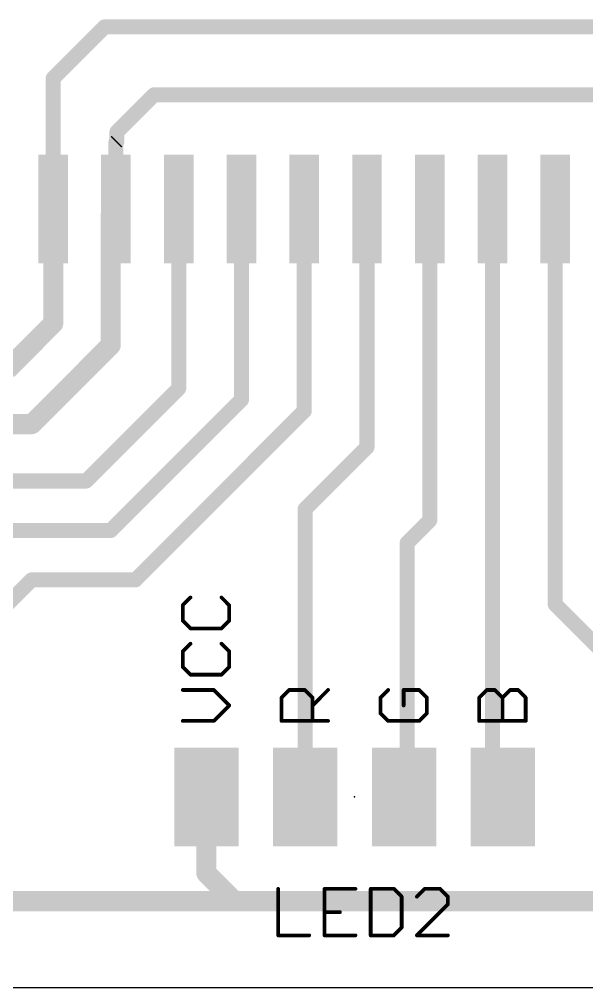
# Model space of a CAD drawing. Extents: x 1.3 to 95.4, y 0 to 60.
# Drawn here: x 49.65 to 61.13, y 0 to 19.59 of the extents above; entities that cross this region are included whole.
import ezdxf

# ---------------------------------------------------------------- set-up
doc = ezdxf.new("R2010")
doc.units = 0
for name, color, linetype in [('1', 12, 'CONTINUOUS'), ('20', 53, 'CONTINUOUS'), ('21', 253, 'CONTINUOUS'), ('23', 53, 'CONTINUOUS'), ('25', 253, 'CONTINUOUS')]:
    doc.layers.add(name, color=color, linetype=linetype)

# ---------------------------------------------------------------- blocks, each defined once
blk = doc.blocks.new('RECT')
blk.add_solid([(-0.5, -0.5), (0.5, -0.5), (-0.5, 0.5), (0.5, 0.5)])

msp = doc.modelspace()

# ---------------------------------------------------------------- linework, layer by layer
at = {"layer": '1'}
for points, const_width in [([(51.4289, 19.3836, 1), (51.3211, 19.4914)], 0.1524), ([(51.375, 19.5137, 1), (51.375, 19.3613)], 0.1524), ([(50.4112, 18.3975, 1), (50.2588, 18.3975)], 0.1524), ([(50.2811, 18.4514, 1), (50.3889, 18.3436)], 0.1524), ([(52.375, 18.1387, 1), (52.375, 17.9863)], 0.1524), ([(52.4289, 18.0086, 1), (52.3211, 18.1164)], 0.1524), ([(51.7012, 17.3125, 1), (51.5488, 17.3125)], 0.1524), ([(51.5711, 17.3664, 1), (51.6789, 17.2586)], 0.1524), ([(51.6812, 17.105, 1), (51.5288, 17.105)], 0.1524), ([(51.6789, 17.0711, 1), (51.5711, 17.1789)], 0.1524), ([(51.5511, 17.1589, 1), (51.6589, 17.0511)], 0.1524), ([(51.5488, 17.125, 1), (51.7012, 17.125)], 0.1524), ([(50.4366, 15.7525, 1), (50.2334, 15.7525)], 0.2032), ([(51.6768, 15.6807, 1), (51.5332, 15.8243)], 0.2032), ([(52.9512, 15.7525, 1), (52.7988, 15.7525)], 0.1524), ([(54.2212, 15.7525, 1), (54.0688, 15.7525)], 0.1524), ([(55.4912, 15.7525, 1), (55.3388, 15.7525)], 0.1524), ([(56.7612, 15.7525, 1), (56.6088, 15.7525)], 0.1524), ([(58.0312, 15.7525, 1), (57.8788, 15.7525)], 0.1524), ([(59.3012, 15.7525, 1), (59.1488, 15.7525)], 0.1524), ([(60.5712, 15.7525, 1), (60.4188, 15.7525)], 0.1524), ([(50.2588, 15.7525, 1), (50.4112, 15.7525)], 0.1524), ([(51.6016, 15.6475, 1), (51.3984, 15.6475)], 0.2032), ([(51.4282, 15.7193, 1), (51.5718, 15.5757)], 0.2032), ([(51.5288, 15.7525, 1), (51.6812, 15.7525)], 0.1524), ([(50.2334, 13.435, 1), (50.4366, 13.435)], 0.2032), ([(50.4068, 13.3632, 1), (50.2632, 13.5068)], 0.2032), ([(51.5718, 12.9282, 1), (51.4282, 13.0718)], 0.2032), ([(51.3984, 13, 1), (51.6016, 13)], 0.2032), ([(52.7988, 12.125, 1), (52.9512, 12.125)], 0.1524), ([(52.9289, 12.0711, 1), (52.8211, 12.1789)], 0.1524), ([(54.0688, 11.895, 1), (54.2212, 11.895)], 0.1524), ([(54.1989, 11.8411, 1), (54.0911, 11.9489)], 0.1524), ([(55.4689, 11.6111, 1), (55.3611, 11.7189)], 0.1524), ([(49.8282, 11.4718, 1), (49.9718, 11.3282)], 0.2032), ([(49.9, 11.2984, 1), (49.9, 11.5016)], 0.2032), ([(55.3388, 11.665, 1), (55.4912, 11.665)], 0.1524), ([(56.6088, 10.935, 1), (56.7612, 10.935)], 0.1524), ([(56.7389, 10.8811, 1), (56.6311, 10.9889)], 0.1524), ([(51, 10.1738, 1), (51, 10.3262)], 0.1524), ([(50.9461, 10.3039, 1), (51.0539, 10.1961)], 0.1524), ([(55.5112, 9.685, 1), (55.3588, 9.685)], 0.1524), ([(55.3811, 9.7389, 1), (55.4889, 9.6311)], 0.1524), ([(58.0089, 9.4011, 1), (57.9011, 9.5089)], 0.1524), ([(57.8788, 9.455, 1), (58.0312, 9.455)], 0.1524), ([(51.4461, 9.3039, 1), (51.5539, 9.1961)], 0.1524), ([(51.5, 9.1738, 1), (51.5, 9.3262)], 0.1524), ([(57.5762, 9, 1), (57.4238, 9)], 0.1524), ([(57.4461, 9.0539, 1), (57.5539, 8.9461)], 0.1524), ([(49.9, 8.3262, 1), (49.9, 8.1738)], 0.1524), ([(49.9539, 8.1961, 1), (49.8461, 8.3039)], 0.1524), ([(51.9461, 8.3039, 1), (52.0539, 8.1961)], 0.1524), ([(52, 8.1738, 1), (52, 8.3262)], 0.1524), ([(60.5489, 7.8089, 1), (60.4411, 7.7011)], 0.1524), ([(60.4188, 7.755, 1), (60.5712, 7.755)], 0.1524), ([(59.2789, 4.1214, 1), (59.1711, 4.0136)], 0.1524), ([(59.1488, 4.0675, 1), (59.3012, 4.0675)], 0.1524), ([(53.5366, 3.8575, 1), (53.3334, 3.8575)], 0.2032), ([(55.3588, 3.8575, 1), (55.5112, 3.8575)], 0.1524), ([(57.3811, 3.9114, 1), (57.4889, 3.8036)], 0.1524), ([(57.4238, 3.9225, 1), (57.5762, 3.9225)], 0.1524), ([(57.5539, 3.8686, 1), (57.4461, 3.9764)], 0.1524), ([(59.3811, 3.8036, 1), (59.4889, 3.9114)], 0.1524), ([(53.3334, 2.315, 1), (53.5366, 2.315)], 0.2032), ([(53.5068, 2.3868, 1), (53.3632, 2.2432)], 0.2032), ([(54, 1.8516, 1), (54, 1.6484)], 0.2032), ([(53.9282, 1.6782, 1), (54.0718, 1.8218)], 0.2032), ([(54, 1.6484, 1), (54, 1.8516)], 0.2032)]:
    msp.add_lwpolyline(points, format="xyb", dxfattribs=dict(at, const_width=const_width))
for points, const_width in [([(50.335, 18.3975), (51.375, 19.4375)], 0.3048), ([(51.375, 19.4375), (62.75, 19.4375)], 0.3048), ([(50.335, 15.7525), (50.335, 18.3975)], 0.3048), ([(51.625, 17.3125), (52.375, 18.0625)], 0.3048), ([(52.375, 18.0625), (62.4375, 18.0625)], 0.3048), ([(51.625, 17.125), (51.625, 17.3125)], 0.3048), ([(51.605, 17.105), (51.625, 17.125)], 0.3048), ([(51.605, 15.7525), (51.605, 17.105)], 0.3048), ([(50.335, 13.435), (50.335, 15.7525)], 0.4064), ([(51.5, 15.6475), (51.605, 15.7525)], 0.4064), ([(52.875, 12.125), (52.875, 15.7525)], 0.3048), ([(54.145, 11.895), (54.145, 15.7525)], 0.3048), ([(55.415, 11.665), (55.415, 15.7525)], 0.3048), ([(56.685, 10.935), (56.685, 15.7525)], 0.3048), ([(57.955, 9.455), (57.955, 15.7525)], 0.3048), ([(59.225, 4.0675), (59.225, 15.7525)], 0.3048), ([(60.495, 7.755), (60.495, 15.7525)], 0.3048), ([(51.5, 13), (51.5, 15.6475)], 0.4064), ([(49.4, 12.5), (50.335, 13.435)], 0.4064), ([(49.9, 11.4), (51.5, 13)], 0.4064), ([(51, 10.25), (52.875, 12.125)], 0.3048), ([(51.5, 9.25), (54.145, 11.895)], 0.3048), ([(52, 8.25), (55.415, 11.665)], 0.3048), ([(46.1, 11.4), (49.9, 11.4)], 0.4064), ([(55.435, 9.685), (56.685, 10.935)], 0.3048), ([(45.9, 10.25), (51, 10.25)], 0.3048), ([(55.435, 3.8575), (55.435, 9.685)], 0.3048), ([(57.5, 9), (57.955, 9.455)], 0.3048), ([(47.8, 9.25), (51.5, 9.25)], 0.3048), ([(57.5, 3.9225), (57.5, 9)], 0.3048), ([(48.95, 7.3), (49.9, 8.25)], 0.3048), ([(49.9, 8.25), (52, 8.25)], 0.3048), ([(62.25, 6), (60.495, 7.755)], 0.3048), ([(59.435, 3.8575), (59.225, 4.0675)], 0.3048), ([(53.435, 2.315), (53.435, 3.8575)], 0.4064), ([(57.435, 3.8575), (57.5, 3.9225)], 0.3048), ([(54, 1.75), (53.435, 2.315)], 0.4064), ([(43.35, 1.75), (54, 1.75)], 0.4064), ([(54, 1.75), (63.7, 1.75)], 0.4064)]:
    msp.add_lwpolyline(points, dxfattribs=dict(at, const_width=const_width))
at = {"layer": '20'}
msp.add_line((5, 0), (95.375, 0), dxfattribs=at)
at = {"layer": '21', "const_width": 0.0762}
for points in [[(53.1131, 7.8937), (52.9563, 7.7369)], [(53.8969, 7.7369), (53.7401, 7.8937)], [(52.9563, 7.7369), (52.9563, 7.4234)], [(53.8969, 7.4234), (53.8969, 7.7369)], [(52.9563, 7.4234), (53.1131, 7.2666)], [(53.7401, 7.2666), (53.8969, 7.4234)], [(53.1131, 7.2666), (53.7401, 7.2666)], [(53.1131, 6.9582), (52.9563, 6.8014)], [(53.8969, 6.8014), (53.7401, 6.9582)], [(52.9563, 6.8014), (52.9563, 6.4879)], [(53.8969, 6.4879), (53.8969, 6.8014)], [(52.9563, 6.4879), (53.1131, 6.3311)], [(53.7401, 6.3311), (53.8969, 6.4879)], [(53.1131, 6.3311), (53.7401, 6.3311)], [(53.5834, 6.0227), (52.9563, 6.0227)], [(53.8969, 5.7091), (53.5834, 6.0227)], [(54.9563, 5.8659), (55.1131, 6.0227)], [(54.9563, 5.3956), (54.9563, 5.8659)], [(55.1131, 6.0227), (55.4266, 6.0227)], [(55.4266, 6.0227), (55.5834, 5.8659)], [(55.5834, 5.7091), (55.8969, 6.0227)], [(55.5834, 5.8659), (55.5834, 5.3956)], [(57.1131, 6.0227), (56.9563, 5.8659)], [(56.9563, 5.8659), (56.9563, 5.5524)], [(57.7401, 6.0227), (57.4266, 6.0227)], [(57.4266, 6.0227), (57.4266, 5.7091)], [(57.8969, 5.8659), (57.7401, 6.0227)], [(57.8969, 5.5524), (57.8969, 5.8659)], [(58.9563, 5.8659), (59.1131, 6.0227)], [(58.9563, 5.3956), (58.9563, 5.8659)], [(59.1131, 6.0227), (59.2698, 6.0227)], [(59.2698, 6.0227), (59.4266, 5.8659)], [(59.4266, 5.8659), (59.5834, 6.0227)], [(59.4266, 5.3956), (59.4266, 5.8659)], [(59.5834, 6.0227), (59.7401, 6.0227)], [(59.7401, 6.0227), (59.8969, 5.8659)], [(59.8969, 5.8659), (59.8969, 5.3956)], [(53.5834, 5.3956), (53.8969, 5.7091)], [(56.9563, 5.5524), (57.1131, 5.3956)], [(57.7401, 5.3956), (57.8969, 5.5524)], [(52.9563, 5.3956), (53.5834, 5.3956)], [(55.8969, 5.3956), (54.9563, 5.3956)], [(57.1131, 5.3956), (57.7401, 5.3956)], [(59.8969, 5.3956), (58.9563, 5.3956)]]:
    msp.add_lwpolyline(points, dxfattribs=at)
at = {"layer": '21', "const_width": 0.0381}
for points in [[(53.1265, 7.8802, 1), (53.0996, 7.9072)], [(53.7536, 7.9072, 1), (53.7267, 7.8802)], [(52.9753, 7.7369, 1), (52.9372, 7.7369)], [(52.9428, 7.7504, 1), (52.9698, 7.7235)], [(53.916, 7.7369, 1), (53.8779, 7.7369)], [(53.8834, 7.7235, 1), (53.9104, 7.7504)], [(52.9698, 7.4369, 1), (52.9428, 7.4099)], [(53.9104, 7.4099, 1), (53.8834, 7.4369)], [(52.9372, 7.4234, 1), (52.9753, 7.4234)], [(53.1131, 7.2857, 1), (53.1131, 7.2476)], [(53.0996, 7.2532, 1), (53.1265, 7.2801)], [(53.7267, 7.2801, 1), (53.7536, 7.2532)], [(53.7401, 7.2476, 1), (53.7401, 7.2857)], [(53.8779, 7.4234, 1), (53.916, 7.4234)], [(53.1265, 6.9447, 1), (53.0996, 6.9717)], [(53.7536, 6.9717, 1), (53.7267, 6.9447)], [(52.9753, 6.8014, 1), (52.9372, 6.8014)], [(52.9428, 6.8149, 1), (52.9698, 6.7879)], [(53.916, 6.8014, 1), (53.8779, 6.8014)], [(53.8834, 6.7879, 1), (53.9104, 6.8149)], [(52.9372, 6.4879, 1), (52.9753, 6.4879)], [(52.9698, 6.5014, 1), (52.9428, 6.4744)], [(53.8779, 6.4879, 1), (53.916, 6.4879)], [(53.9104, 6.4744, 1), (53.8834, 6.5014)], [(53.1131, 6.3502, 1), (53.1131, 6.3121)], [(53.0996, 6.3176, 1), (53.1265, 6.3446)], [(53.7267, 6.3446, 1), (53.7536, 6.3176)], [(53.7401, 6.3121, 1), (53.7401, 6.3502)], [(52.9563, 6.0417, 1), (52.9563, 6.0036)], [(53.5968, 6.0361, 1), (53.5699, 6.0092)], [(53.5834, 6.0036, 1), (53.5834, 6.0417)], [(54.9753, 5.8659, 1), (54.9372, 5.8659)], [(54.9428, 5.8794, 1), (54.9698, 5.8524)], [(55.1131, 6.0417, 1), (55.1131, 6.0036)], [(55.1265, 6.0092, 1), (55.0996, 6.0361)], [(55.4401, 6.0361, 1), (55.4131, 6.0092)], [(55.4266, 6.0036, 1), (55.4266, 6.0417)], [(55.6024, 5.8659, 1), (55.5643, 5.8659)], [(55.5699, 5.8524, 1), (55.5968, 5.8794)], [(55.9104, 6.0092, 1), (55.8834, 6.0361)], [(56.9753, 5.8659, 1), (56.9372, 5.8659)], [(56.9428, 5.8794, 1), (56.9698, 5.8524)], [(57.1265, 6.0092, 1), (57.0996, 6.0361)], [(57.4266, 6.0417, 1), (57.4266, 6.0036)], [(57.4457, 6.0227, 1), (57.4076, 6.0227)], [(57.7536, 6.0361, 1), (57.7267, 6.0092)], [(57.7401, 6.0036, 1), (57.7401, 6.0417)], [(57.916, 5.8659, 1), (57.8779, 5.8659)], [(57.8834, 5.8524, 1), (57.9104, 5.8794)], [(58.9753, 5.8659, 1), (58.9372, 5.8659)], [(58.9428, 5.8794, 1), (58.9698, 5.8524)], [(59.1131, 6.0417, 1), (59.1131, 6.0036)], [(59.1265, 6.0092, 1), (59.0996, 6.0361)], [(59.2833, 6.0361, 1), (59.2564, 6.0092)], [(59.2698, 6.0036, 1), (59.2698, 6.0417)], [(59.4131, 5.8794, 1), (59.4401, 5.8524)], [(59.4457, 5.8659, 1), (59.4076, 5.8659)], [(59.4131, 5.8524, 1), (59.4401, 5.8794)], [(59.5834, 6.0417, 1), (59.5834, 6.0036)], [(59.5968, 6.0092, 1), (59.5699, 6.0361)], [(59.7536, 6.0361, 1), (59.7267, 6.0092)], [(59.7401, 6.0036, 1), (59.7401, 6.0417)], [(59.916, 5.8659, 1), (59.8779, 5.8659)], [(59.8834, 5.8524, 1), (59.9104, 5.8794)], [(53.9104, 5.6957, 1), (53.8834, 5.7226)], [(53.8834, 5.6957, 1), (53.9104, 5.7226)], [(55.5699, 5.7226, 1), (55.5968, 5.6957)], [(57.4076, 5.7091, 1), (57.4457, 5.7091)], [(56.9372, 5.5524, 1), (56.9753, 5.5524)], [(56.9698, 5.5658, 1), (56.9428, 5.5389)], [(57.8779, 5.5524, 1), (57.916, 5.5524)], [(57.9104, 5.5389, 1), (57.8834, 5.5658)], [(52.9563, 5.4146, 1), (52.9563, 5.3765)], [(53.5699, 5.4091, 1), (53.5968, 5.3821)], [(53.5834, 5.3765, 1), (53.5834, 5.4146)], [(54.9372, 5.3956, 1), (54.9753, 5.3956)], [(54.9563, 5.4146, 1), (54.9563, 5.3765)], [(55.5643, 5.3956, 1), (55.6024, 5.3956)], [(55.8969, 5.3765, 1), (55.8969, 5.4146)], [(57.1131, 5.4146, 1), (57.1131, 5.3765)], [(57.0996, 5.3821, 1), (57.1265, 5.4091)], [(57.7267, 5.4091, 1), (57.7536, 5.3821)], [(57.7401, 5.3765, 1), (57.7401, 5.4146)], [(58.9372, 5.3956, 1), (58.9753, 5.3956)], [(58.9563, 5.4146, 1), (58.9563, 5.3765)], [(59.4076, 5.3956, 1), (59.4457, 5.3956)], [(59.8779, 5.3956, 1), (59.916, 5.3956)], [(59.8969, 5.3765, 1), (59.8969, 5.4146)]]:
    msp.add_lwpolyline(points, format="xyb", dxfattribs=at)
at = {"layer": '23'}
msp.add_point((56.435, 3.8575), dxfattribs=at)
at = {"layer": '25', "const_width": 0.0762}
for points in [[(54.8885, 1.9977), (54.8885, 1.0571)], [(56.4511, 1.9977), (55.824, 1.9977)], [(55.824, 1.9977), (55.824, 1.0571)], [(56.7596, 1.9977), (56.7596, 1.0571)], [(57.2299, 1.9977), (56.7596, 1.9977)], [(57.3866, 1.8409), (57.2299, 1.9977)], [(57.8518, 1.9977), (57.6951, 1.8409)], [(58.1654, 1.9977), (57.8518, 1.9977)], [(58.3221, 1.8409), (58.1654, 1.9977)], [(57.3866, 1.2139), (57.3866, 1.8409)], [(58.3221, 1.6842), (58.3221, 1.8409)], [(57.6951, 1.0571), (58.3221, 1.6842)], [(55.824, 1.5274), (56.1376, 1.5274)], [(57.2299, 1.0571), (57.3866, 1.2139)], [(54.8885, 1.0571), (55.5156, 1.0571)], [(55.824, 1.0571), (56.4511, 1.0571)], [(56.7596, 1.0571), (57.2299, 1.0571)], [(58.3221, 1.0571), (57.6951, 1.0571)]]:
    msp.add_lwpolyline(points, dxfattribs=at)
at = {"layer": '25', "const_width": 0.0381}
for points in [[(54.9076, 1.9977, 1), (54.8695, 1.9977)], [(55.824, 2.0168, 1), (55.824, 1.9787)], [(55.8431, 1.9977, 1), (55.805, 1.9977)], [(56.4511, 1.9787, 1), (56.4511, 2.0168)], [(56.7786, 1.9977, 1), (56.7405, 1.9977)], [(56.7596, 2.0168, 1), (56.7596, 1.9787)], [(57.2433, 2.0112, 1), (57.2164, 1.9842)], [(57.2299, 1.9787, 1), (57.2299, 2.0168)], [(57.8518, 2.0168, 1), (57.8518, 1.9787)], [(57.8653, 1.9842, 1), (57.8384, 2.0112)], [(58.1788, 2.0112, 1), (58.1519, 1.9842)], [(58.1654, 1.9787, 1), (58.1654, 2.0168)], [(57.4057, 1.8409, 1), (57.3676, 1.8409)], [(57.3732, 1.8275, 1), (57.4001, 1.8544)], [(57.6816, 1.8544, 1), (57.7085, 1.8275)], [(58.3412, 1.8409, 1), (58.3031, 1.8409)], [(58.3087, 1.8275, 1), (58.3356, 1.8544)], [(58.3031, 1.6842, 1), (58.3412, 1.6842)], [(58.3356, 1.6707, 1), (58.3087, 1.6976)], [(55.824, 1.5465, 1), (55.824, 1.5084)], [(56.1376, 1.5084, 1), (56.1376, 1.5465)], [(57.3676, 1.2139, 1), (57.4057, 1.2139)], [(57.4001, 1.2004, 1), (57.3732, 1.2273)], [(54.8885, 1.0762, 1), (54.8885, 1.0381)], [(54.8695, 1.0571, 1), (54.9076, 1.0571)], [(55.5156, 1.0381, 1), (55.5156, 1.0762)], [(55.824, 1.0762, 1), (55.824, 1.0381)], [(55.805, 1.0571, 1), (55.8431, 1.0571)], [(56.4511, 1.0381, 1), (56.4511, 1.0762)], [(56.7405, 1.0571, 1), (56.7786, 1.0571)], [(56.7596, 1.0762, 1), (56.7596, 1.0381)], [(57.2164, 1.0706, 1), (57.2433, 1.0436)], [(57.2299, 1.0381, 1), (57.2299, 1.0762)], [(57.6816, 1.0706, 1), (57.7085, 1.0436)], [(57.6951, 1.0762, 1), (57.6951, 1.0381)], [(58.3221, 1.0381, 1), (58.3221, 1.0762)]]:
    msp.add_lwpolyline(points, format="xyb", dxfattribs=at)

# ---------------------------------------------------------------- block references
at = {"layer": '1', "xscale": 0.6, "yscale": 2.2}
for p in [(50.335, 15.7525), (51.605, 15.7525), (52.875, 15.7525), (54.145, 15.7525), (55.415, 15.7525), (56.685, 15.7525), (57.955, 15.7525), (59.225, 15.7525), (60.495, 15.7525)]:
    msp.add_blockref('RECT', p, dxfattribs=at)
at = {"layer": '1', "xscale": 2, "yscale": 1.3, "rotation": 90}
for p in [(53.435, 3.8575), (55.435, 3.8575), (57.435, 3.8575), (59.435, 3.8575)]:
    msp.add_blockref('RECT', p, dxfattribs=at)

doc.saveas('drawing.dxf')
